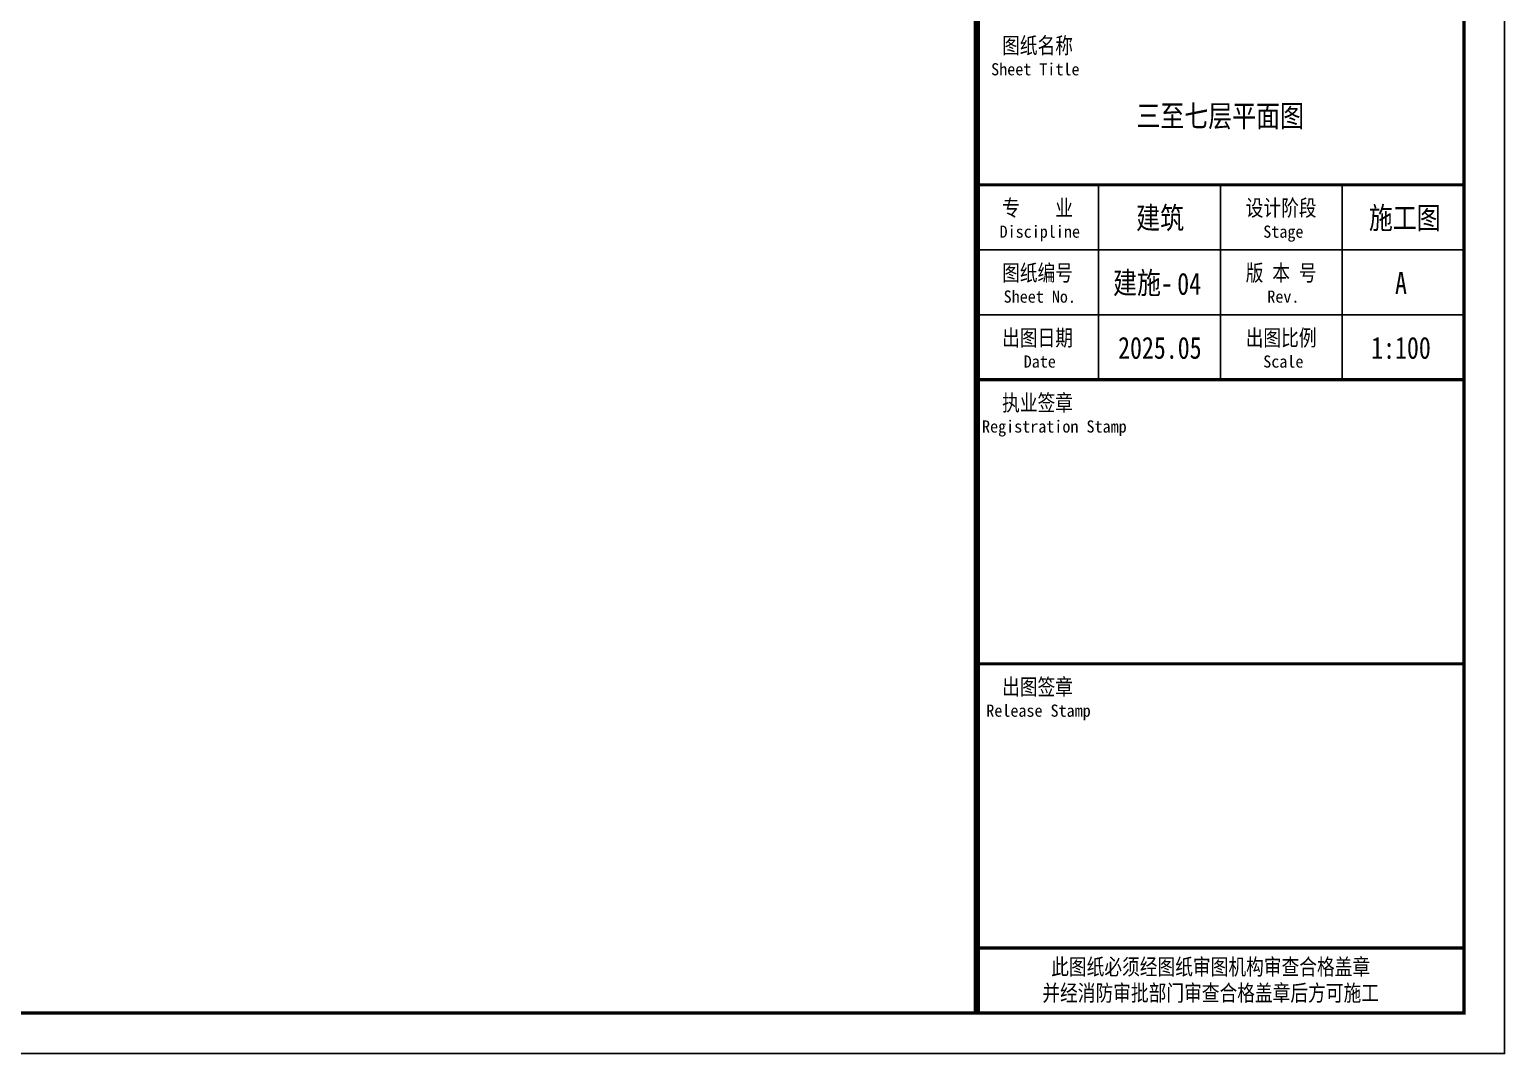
# Model space of a CAD drawing. Extents: x 522289 to 1051641, y 88514 to 354674.
# Drawn here: x 876679 to 894846, y 234380 to 246993 of the extents above; entities that cross this region are included whole.
import ezdxf
from ezdxf.enums import TextEntityAlignment as Align

# ---------------------------------------------------------------- set-up
doc = ezdxf.new("R2010")
doc.units = 0
doc.header["$LTSCALE"] = 1000
doc.header["$MEASUREMENT"] = 0
doc.layers.add('P-图框', color=7, linetype='CONTINUOUS')
doc.layers.add('PUB_TITLE', color=4, linetype='CONTINUOUS')
doc.styles.add('STYLE-ARIAL', font='NSimSun.ttf')
doc.styles.add('图签', font='宋体.ttf', dxfattribs={"width": 0.66})

# ---------------------------------------------------------------- blocks, each defined once
blk = doc.blocks.new('TQ1')
at = {"layer": 'P-图框'}
for p, q in [((841709.1491690944, 193320.9952926632), (841709.1491690945, 195720.9952926632)), ((843209.1491690945, 195720.9952926632), (843209.1491690945, 193320.9952926632)), ((844709.1491690945, 195720.9952926632), (844709.1491690945, 193320.9952926632)), ((840209.1491690945, 194920.9952926632), (846209.1491690945, 194920.9952926632)), ((840209.1491690945, 194120.9952926632), (846209.1491690945, 194120.9952926632))]:
    blk.add_line(p, q, dxfattribs=at)
for points in [[(804709.1491690945, 185020.9950702791), (846709.1491690945, 185020.9950702791), (846709.1491690945, 214720.9950702791), (804709.1491690945, 214720.9950702791)], [(840209.1491690945, 214220.9952926632), (840209.1491690945, 185520.9950702791), (846209.1491690945, 185520.9950702791), (846209.1491690945, 214220.9952926632)]]:
    blk.add_lwpolyline(points, close=True, dxfattribs=at)
at = {"layer": 'P-图框', "linetype": 'Continuous', "const_width": 40}
blk.add_lwpolyline([(807209.1491690945, 185520.9950702791), (846209.1491690945, 185520.9950702791), (846209.1491690945, 214220.9950702791), (807209.1491690945, 214220.9950702791)], close=True, dxfattribs=at)
at = {"layer": 'P-图框', "const_width": 80}
blk.add_lwpolyline([(840209.1491690945, 185520.9950702791), (840209.1491690945, 214220.9950702791)], dxfattribs=at)
at = {"layer": 'P-图框', "linetype": 'Continuous', "const_width": 40}
for points in [[(840209.1491690945, 195720.9952926632), (846209.1491690945, 195720.9952926632)], [(840209.1491690945, 193320.9952926632), (846209.1491690945, 193320.9952926632)], [(840209.1491690945, 189820.9952926632), (846209.1491690945, 189820.9952926632)], [(840209.1491690945, 186320.9952926632), (846209.1491690945, 186320.9952926632)]]:
    blk.add_lwpolyline(points, dxfattribs=at)
at = {"layer": 'P-图框'}
for s, height, style, width, p in [('图纸名称', 200, '图签', 0.8, (840957.7283944781, 197437.0324777641)), ('Sheet Title', 150, 'STYLE-ARIAL', 0.9700000000000001, (840930.5750133977, 197144.0818563887)), ('专    业', 200, '图签', 0.8, (840957.7283944781, 195437.0324777641)), ('设计阶段', 200, '图签', 0.8, (843957.7283944781, 195437.0324777641)), ('Discipline', 150, 'STYLE-ARIAL', 0.9700000000000001, (840985.4272933798, 195144.0818563887)), ('Stage', 150, 'STYLE-ARIAL', 0.9700000000000001, (843985.4272933798, 195144.0818563887)), ('图纸编号', 200, '图签', 0.8, (840957.7283944781, 194637.0324777641)), ('版 本 号', 200, '图签', 0.8, (843957.7283944781, 194637.0324777641)), ('Sheet No.', 150, 'STYLE-ARIAL', 0.9700000000000001, (840985.4272933798, 194344.0818563887)), ('Rev.', 150, 'STYLE-ARIAL', 0.9700000000000001, (843985.4272933798, 194344.0818563887)), ('出图日期', 200, '图签', 0.8, (840957.7283944781, 193837.0324777641)), ('出图比例', 200, '图签', 0.8, (843957.7283944781, 193837.0324777641)), ('Date', 150, 'STYLE-ARIAL', 0.9700000000000001, (840985.4272933798, 193544.0818563887)), ('Scale', 150, 'STYLE-ARIAL', 0.9700000000000001, (843985.4272933798, 193544.0818563887)), ('执业签章', 200, '图签', 0.8, (840957.7283944781, 193037.0324777641)), ('Registration Stamp', 150, 'STYLE-ARIAL', 0.9700000000000001, (841164.7974719345, 192744.0818563887)), ('出图签章', 200, '图签', 0.8, (840957.7283944781, 189537.0324777641)), ('Release Stamp', 150, 'STYLE-ARIAL', 0.9700000000000001, (840969.5691451533, 189244.0818563887)), ('此图纸必须经图纸审图机构审查合格盖章', 200, '图签', 0.8, (843089.8426100153, 186088.8634181982)), ('并经消防审批部门审查合格盖章后方可施工', 200, '图签', 0.8, (843089.8426100153, 185767.0012577414))]:
    blk.add_text(s, height=height, dxfattribs=dict(at, style=style, width=width)).set_placement(p, align=Align.MIDDLE_CENTER)
at = {"layer": 'P-图框', "color": 6, "style": '图签', "width": 0.8}
for s, p in [('建筑', (842467.6689044065, 195313.0363169778)), ('施工图', (845481.1127228597, 195313.0363169778)), ('建施-', (842256.1406619325, 194513.0363169778)), ('A', (845434.1611599997, 194513.0363169778)), ('2025.05', (842464.0581260407, 193713.0363169778)), ('1:100', (845434.1611599997, 193713.0363169778))]:
    blk.add_text(s, height=270, dxfattribs=at).set_placement(p, align=Align.MIDDLE_CENTER)

msp = doc.modelspace()

# ---------------------------------------------------------------- linework, layer by layer
at = {"layer": 'PUB_TITLE'}
msp.add_lwpolyline([(852845.7109362888, 234379.5655840909), (894845.7109362888, 234379.5655840909), (894845.7109362888, 264079.5655840909), (852845.7109362888, 264079.5655840909)], close=True, dxfattribs=at)

# ---------------------------------------------------------------- block references
at = {"layer": 'P-图框'}
msp.add_blockref('TQ1', (48136.5617671943, 49358.57051381178), dxfattribs=at)

# ---------------------------------------------------------------- texts
at = {"layer": 'P-图框', "color": 6, "style": '图签', "width": 0.8}
for s, p in [('三至七层平面图', (891344.3635597476, 245928.2720523526)), ('04', (890961.634733364, 243860.7713529647))]:
    msp.add_text(s, height=270, dxfattribs=at).set_placement(p, align=Align.MIDDLE_CENTER)

doc.saveas('drawing.dxf')
